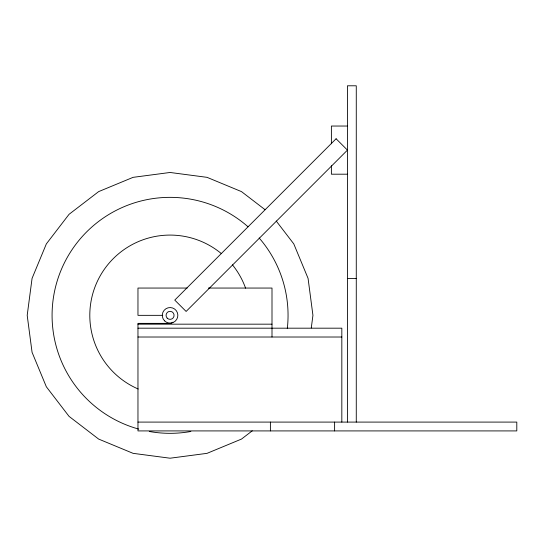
<?xml version="1.0" encoding="UTF-8"?>
<svg xmlns="http://www.w3.org/2000/svg" width="544" height="544" viewBox="0 0 544 544"><rect width="100%" height="100%" fill="white"/><g stroke="black" fill="none" stroke-linecap="round" stroke-linejoin="round"><path stroke-width="0.82" d="M311.277 327.95L312.936 315.343L308.067 278.365L293.794 243.909L276.25 221.048M252.26 430.814L241.502 439.069L207.046 453.342L170.068 458.211L133.09 453.342L98.634 439.069L69.047 416.364L46.342 386.777L32.069 352.322L27.2 315.343L32.069 278.365L46.342 243.909L69.047 214.322L98.634 191.617L133.09 177.344L170.068 172.475L207.046 177.344L241.502 191.617L265.037 209.678M347.446 126.038L331.391 126.038L331.391 143.779M347.446 174.196L331.391 174.196L331.391 165.743M347.446 278.419L356.272 278.419M187.163 288.055L137.965 288.055L137.965 315.343L162.751 315.343M208.372 288.055L272 288.055L272 337.015M137.965 324.17L272 324.17M137.965 328.182L341.829 328.182L341.829 422.09M137.965 337.015L341.829 337.015M137.965 422.09L516.8 422.09L516.8 430.916L137.965 430.916L137.965 323.367L170.068 323.367A4.012 4.012 0 0 0 172.904 322.191M356.272 422.09L356.272 85.789L347.446 85.789L347.446 422.09M334.608 422.09L334.608 430.916M270.395 422.09L270.395 430.916M190.856 431.48A117.987 117.987 0 0 1 149.28 431.48M138.734 429.094A117.987 117.987 0 0 1 66.266 259.25A117.987 117.987 0 0 1 248.044 226.794M259.162 237.993A117.987 117.987 0 0 1 287.3 328.658M138.183 389.001A80.26 80.26 0 0 1 101.64 273.394A80.26 80.26 0 0 1 221.238 253.511M232.438 264.819A80.26 80.26 0 0 1 245.589 288.17M336.097 138.768L174.767 300.091L186.116 311.44L347.446 150.117L336.097 138.768M164.56 320.844A7.786 7.786 0 0 0 177.589 317.356A7.786 7.786 0 0 0 168.055 307.822A7.786 7.786 0 0 0 164.56 320.844M167.232 318.179A4.012 4.012 0 0 0 173.944 316.384A4.012 4.012 0 0 0 169.028 311.467A4.012 4.012 0 0 0 167.232 318.179"/></g></svg>
